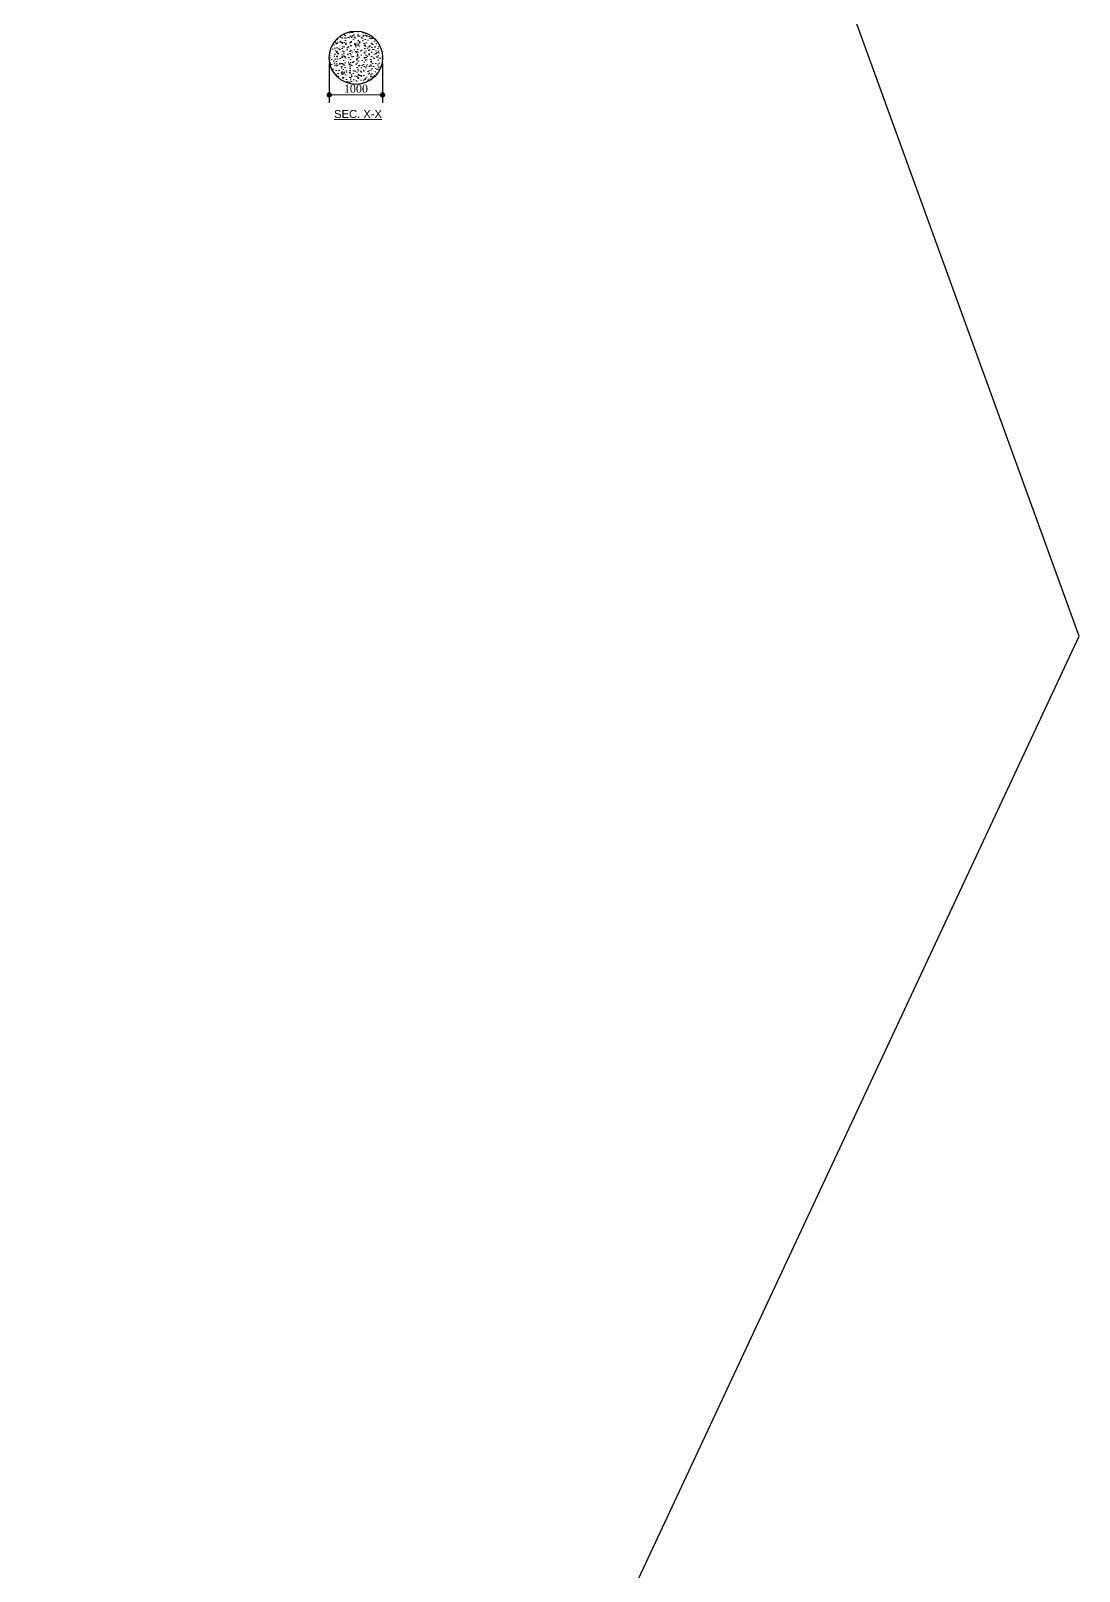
# Model space of a CAD drawing. Header units: millimetres. Extents: x -684453 to 35267, y -286696 to 273430.
# Drawn here: x -625515 to -605869, y 93095 to 121972 of the extents above; entities that cross this region are included whole.
import ezdxf

# ---------------------------------------------------------------- set-up
doc = ezdxf.new("R2010")
doc.units = ezdxf.units.MM
doc.header["$PDMODE"] = 2
doc.layers.get('Defpoints').update_dxf_attribs({"lineweight": 13})
for name, color, linetype, lineweight in [('Dimision', 4, 'Continuous', 9), ('Hatching', 65, 'Continuous', 15), ('Pire Line', 11, 'Continuous', 25), ('Text', 7, 'Continuous', 15)]:
    doc.layers.add(name, color=color, linetype=linetype, lineweight=lineweight)
doc.styles.add('ROMANS', font='arial.ttf', dxfattribs={"height": 200})
doc.styles.get("Standard").update_dxf_attribs({"font": 'times.ttf'})
doc.linetypes.add('BATTING', pattern='A,0.00254,-2.54,[134,ltypeshp.shx,S=2.54,R=0,X=-2.54,Y=0],-5.08,[134,ltypeshp.shx,S=2.54,R=180,X=2.54,Y=0],-2.54', length=10.16254)
doc.dimstyles.new('ISO-25', dxfattribs={"dimtxt": 175, "dimasz": 100, "dimexe": 65, "dimexo": 115.625, "dimgap": 40, "dimtad": 1, "dimtoh": 1, "dimdec": 0, "dimtxsty": 'Standard', "dimblk": 'DOT', "dimcen": 300, "dimclrd": 256, "dimclre": 256, "dimclrt": 256, "dimadec": 0, "dimazin": 0, "dimtfac": 1, "dimtdec": 0, "dimtix": 1, "dimtmove": 0, "dimatfit": 3, "dimldrblk": 'DOT', "dimfxl": 75, "dimlwd": -1, "dimarcsym": 0})

# ---------------------------------------------------------------- blocks, each defined once
blk = doc.blocks.new('_Dot')
at = {"color": 0, "linetype": 'ByBlock', "lineweight": -2}
blk.add_line((-0.5, 0), (-1, 0), dxfattribs=at)
at = {"color": 0, "linetype": 'ByBlock', "const_width": 0.5}
blk.add_lwpolyline([(-0.25, 0, 1), (0.25, 0, 1)], format="xyb", close=True, dxfattribs=at)
blk = doc.blocks.new('*D474')
at = {"layer": 'Defpoints', "color": 0, "ltscale": 3, "transparency": 16777216}
for p in [(-619923, 121467), (-618923, 121467), (-619923, 120770)]:
    blk.add_point(p, dxfattribs=at)
at = {"layer": 'Dimision', "color": 1, "lineweight": -2, "ltscale": 3, "transparency": 16777216}
for p, q in [((-619923, 121352), (-619923, 120620)), ((-618923, 121352), (-618923, 120620))]:
    blk.add_line(p, q, dxfattribs=at)
at = {"layer": 'Dimision', "ltscale": 3, "transparency": 16777216}
blk.add_line((-619023, 120770), (-619823, 120770), dxfattribs=at)
at = {"layer": 'Dimision', "ltscale": 3, "transparency": 16777216, "xscale": 100, "yscale": 100, "zscale": 100, "rotation": 180}
blk.add_blockref('_Dot', (-619923, 120770), dxfattribs=at)
at = {"layer": 'Dimision', "ltscale": 3, "transparency": 16777216, "xscale": 100, "yscale": 100, "zscale": 100}
blk.add_blockref('_Dot', (-618923, 120770), dxfattribs=at)
at = {"layer": 'Dimision', "ltscale": 3, "transparency": 16777216, "insert": (-619423, 120886), "char_height": 150, "attachment_point": 5}
blk.add_mtext('1000', dxfattribs=at)

msp = doc.modelspace()

# ---------------------------------------------------------------- hatches: boundary and pattern name
at = {"layer": 'Hatching', "ltscale": 0.25}
h = msp.add_hatch(dxfattribs=at)
h.set_pattern_fill('AR-CONC', color=256, style=0)
h.set_pattern_definition([(50, (-273846.91, -2711.56), (182.18467, -15.939086), [19.05, -209.55]), (355, (-273846.91, -2711.56), (-35.24342, 191.05685), [15.24, -167.64058]), (100.451445, (-273831.73, -2712.89), (146.94125, 175.11775), [16.19001, -178.09024]), (46.1842, (-273846.91, -2660.76), (271.07904, -42.04233), [28.575, -314.325]), (96.63556, (-273824.32, -2664.26), (237.40413, 247.42612), [24.28502, -267.1356]), (351.18415, (-273846.9, -2660.76), (237.40413, 247.42612), [22.85997, -251.45973]), (21, (-273821.51, -2673.46), (151.61439, -102.2652), [19.05, -209.55]), (326, (-273821.51, -2673.46), (61.80203, 184.18797), [15.24, -167.64]), (71.451445, (-273808.88, -2681.98), (213.41642, 81.92277), [16.19001, -178.08994]), (37.5, (-273846.91, -2711.56), (3.088603, 84.555039), [0, -165.608, 0, -170.18, 0, -168.275]), (7.5, (-273846.91, -2711.56), (66.819663, 100.180575), [0, -97.028, 0, -161.798, 0, -64.135]), (327.5, (-273903.55, -2711.56), (135.590595, -5.728744), [0, -63.5, 0, -198.12, 0, -262.89]), (317.5, (-273928.95, -2711.56), (148.12918, 25.42649), [0, -82.55, 0, -131.572, 0, -186.69])])
edge = h.paths.add_edge_path()
edge.add_arc((-619423.3, 121467.4), 500, 0, 360)

# ---------------------------------------------------------------- linework, layer by layer
at = {"layer": 'Pire Line', "color": 2, "linetype": 'BATTING', "ltscale": 150}
msp.add_lwpolyline([(-618613.3, 83351.1), (-605869.3, 110622.7), (-616141.8, 138918), (-643413.4, 151662.1), (-671708.8, 141389.5), (-684452.8, 114117.9), (-674180.3, 85822.6), (-646908.7, 73078.5)], close=True, dxfattribs=at)
at = {"layer": 'Pire Line', "ltscale": 3}
msp.add_circle((-619423.3, 121467.4), 500, dxfattribs=at)

# ---------------------------------------------------------------- texts
at = {"layer": 'Text', "style": 'ROMANS'}
msp.add_text('%%USEC. X-X', height=150, dxfattribs=at).set_placement((-619831.9, 120338.2))

# ---------------------------------------------------------------- dimensions: what is measured, and where the dimension line sits
at = {"layer": 'Dimision', "ltscale": 3}
dim = msp.add_linear_dim(base=(-619923.3, 120769.9), p1=(-618923.3, 121467.4), p2=(-619923.3, 121467.4), dimstyle='ISO-25', override={"dimtxt": 150, "dimexe": 150, "dimclre": 1}, dxfattribs=at)
dim.commit()
dim.dimension.update_dxf_attribs({"geometry": '*D474', "text_midpoint": (-619423.3, 120886.2)})

doc.saveas('drawing.dxf')
